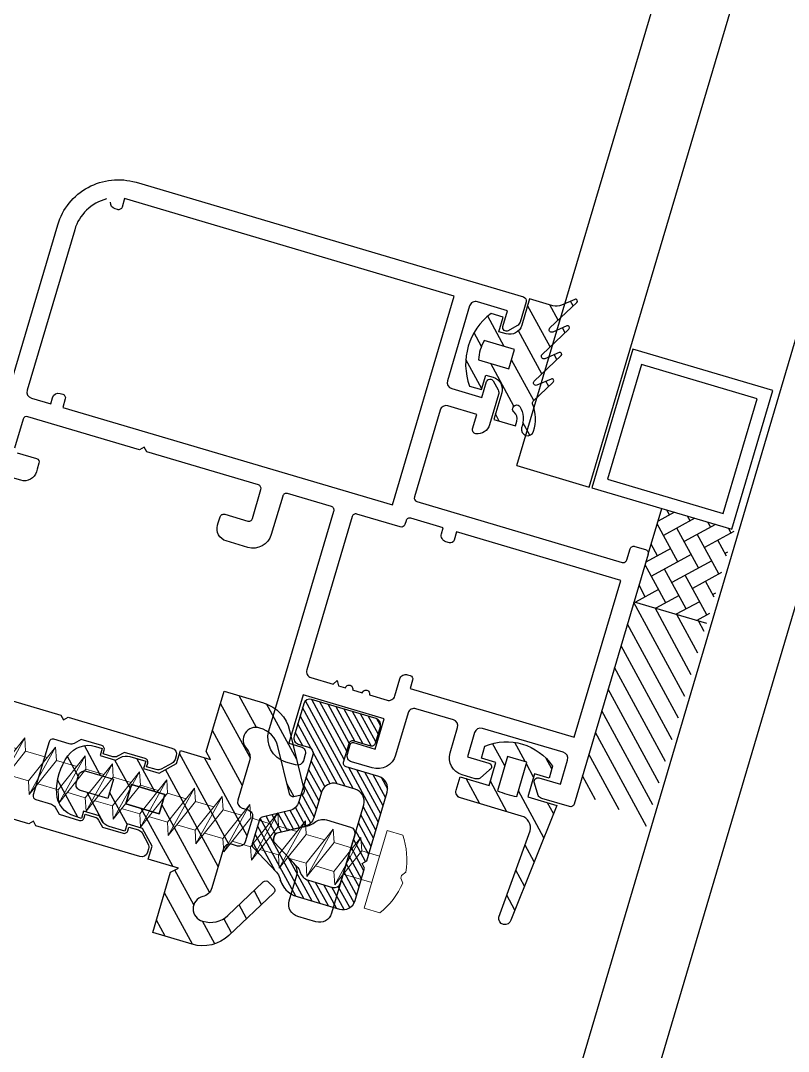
# Model space of a CAD drawing. Header units: millimetres. Extents: x 62878 to 70819, y -67946 to -61850.
# Drawn here: x 67523.47 to 67529.57, y -67138.4 to -67130.21 of the extents above; entities that cross this region are included whole.
import ezdxf

# ---------------------------------------------------------------- set-up
doc = ezdxf.new("R2010")
doc.units = ezdxf.units.MM
doc.layers.add('DOGRAMA', color=171, linetype='Continuous', lineweight=0)
doc.layers.add('DOĞRAMA-yeni', color=40, linetype='Continuous')
pattern_1 = [(118.5057849382238, (67483.42486786598, -67238.9341824455), (-0.1395045678385946, -0.07576303882611214), [])]

# ---------------------------------------------------------------- blocks, each defined once
blk = doc.blocks.new('a2we')
at = {"lineweight": 5, "ltscale": 0.5}
for p, q in [((-196.0144480926461, -415.2868589025547), (-196.5925912144022, -417.2488821181558)), ((-196.0144480926461, -415.2868589025547), (-195.4639709594615, -417.7110762494052)), ((-197.5747968978259, -417.6063757508618), (-196.5747276986959, -417.2423803302317)), ((-194.1582851917165, -418.2620245979042), (-197.5747968978259, -417.6063757508618)), ((-195.1583543907882, -418.6260200186506), (-197.5747968978259, -417.6063757508618)), ((-196.5747276986959, -417.2423803302317), (-194.1582851917165, -418.2620245979042)), ((-197.1143788935161, -419.7428166739272), (-197.1143788935161, -418.4283854465556)), ((-196.8896500078097, -417.895480952812), (-197.0961171580722, -418.3448917148726)), ((-194.1582851917165, -418.2620245979042), (-195.1583543907882, -418.6260200186506)), ((-195.1583543907882, -418.6260200186506), (-194.9264251741961, -419.2953524503964)), ((-194.9154016761394, -420.634479622855), (-194.9154016761394, -419.3608343693425)), ((-198.1144480926461, -420.1068120946153), (-197.1143788935161, -419.7428166739268)), ((-194.9154016761721, -421.4039929561312), (-198.1144480926461, -420.1068120946153)), ((-193.9153324771005, -421.0399975355008), (-198.1144480926461, -420.1068120946153)), ((-197.1143788935161, -419.7428166739268), (-193.9153324771005, -421.0399975355008)), ((-197.1143788935161, -419.7428166739268), (-193.9153324771005, -421.0399975355008)), ((-197.1143788935161, -422.2969096404012), (-197.1143788935162, -420.512330007273)), ((-193.9153324771005, -421.0399975355008), (-194.9154016761721, -421.4039929561312)), ((-194.9154016761721, -423.1885725893157), (-194.9154016761721, -421.4039929561312)), ((-198.1144480926461, -422.6609050610894), (-197.1143788935161, -422.2969096404012)), ((-194.9154016761721, -423.9580859226053), (-198.1144480926461, -422.6609050610894)), ((-193.9153324771005, -423.594090501975), (-198.1144480926461, -422.6609050610894)), ((-197.1143788935161, -422.2969096404012), (-193.9153324771005, -423.594090501975)), ((-197.1143788935161, -422.2969096404012), (-193.9153324771005, -423.594090501975)), ((-197.1143788935161, -424.8510026068752), (-197.1143788935162, -423.0664229737469)), ((-193.9153324771005, -423.594090501975), (-194.9154016761721, -423.9580859226053)), ((-194.9154016761721, -425.7426655557898), (-194.9154016761721, -423.9580859226053)), ((-198.1144480926461, -425.2149980275636), (-197.1143788935161, -424.8510026068752)), ((-197.1143788935161, -424.8510026068752), (-193.9153324771005, -426.1481834684492)), ((-197.1143788935161, -424.8510026068752), (-193.9153324771005, -426.1481834684492)), ((-194.9154016761721, -426.5121788890793), (-198.1144480926461, -425.2149980275636)), ((-193.9153324771005, -426.1481834684492), (-198.1144480926461, -425.2149980275636)), ((-197.1143788935161, -427.3050955733496), (-197.1143788935162, -425.6205159402211)), ((-193.9153324771005, -426.1481834684492), (-194.9154016761721, -426.5121788890793)), ((-194.9154016761721, -428.1967585222638), (-194.9154016761721, -426.5121788890793)), ((-198.1144480926461, -427.669090994038), (-197.1143788935161, -427.3050955733496)), ((-197.1143788935161, -427.3050955733496), (-193.9153324771005, -428.6022764349236)), ((-197.1143788935161, -427.3050955733496), (-193.9153324771005, -428.6022764349236)), ((-194.9154016761721, -428.9662718555534), (-198.1144480926461, -427.669090994038)), ((-193.9153324771005, -428.6022764349236), (-198.1144480926461, -427.669090994038)), ((-197.1143788935161, -429.5591885398237), (-197.1143788935161, -428.0237477951896)), ((-193.9153324771005, -428.6022764349236), (-194.9154016761721, -428.9662718555534)), ((-194.9154016761721, -430.450851488738), (-194.9154016761721, -428.9662718555534)), ((-198.1144480926461, -429.9231839605702), (-197.1143788935161, -429.5591885398237)), ((-194.9154016761721, -431.2203648220857), (-198.1144480926461, -429.9231839605702)), ((-193.9153324771005, -430.8563694013976), (-198.1144480926461, -429.9231839605702)), ((-197.1143788935161, -429.5591885398237), (-193.9153324771005, -430.8563694013976)), ((-197.1143788935161, -429.5591885398237), (-193.9153324771005, -430.8563694013976)), ((-197.1143788935161, -431.8132815063559), (-197.1143788935161, -430.2778407616635)), ((-193.9153324771005, -430.8563694013976), (-194.9154016761721, -431.2203648220857)), ((-194.9154016761721, -432.7049444552304), (-194.9154016761721, -431.2203648220857)), ((-198.1144480926461, -432.177276926986), (-197.1143788935161, -431.8132815063559)), ((-194.9154016761721, -433.4744577885599), (-198.1144480926461, -432.177276926986)), ((-193.9153324771005, -433.1104623678716), (-198.1144480926461, -432.177276926986)), ((-197.1143788935161, -431.8132815063559), (-193.9153324771005, -433.1104623678716)), ((-197.1143788935161, -431.8132815063559), (-193.9153324771005, -433.1104623678716)), ((-197.1143788935161, -434.0673744728301), (-197.1143788935161, -432.5319337281958)), ((-193.9153324771005, -433.1104623678716), (-194.9154016761721, -433.4744577885599)), ((-198.1144480926461, -434.4313698935184), (-197.1143788935161, -434.0673744728301)), ((-197.1143788935161, -434.0673744728301), (-193.9153324771005, -435.364555334404)), ((-197.1143788935161, -434.0673744728301), (-193.9153324771005, -435.364555334404)), ((-194.9154016761721, -434.9590374217446), (-194.9154016761721, -433.4744577885599)), ((-194.9154016761721, -435.7285507550341), (-198.1144480926461, -434.4313698935184)), ((-193.9153324771005, -435.364555334404), (-198.1144480926461, -434.4313698935184)), ((-197.1143788935161, -436.3642339800811), (-197.1143788935161, -434.7860266946118)), ((-193.9153324771005, -435.364555334404), (-194.9154016761721, -435.7285507550341)), ((-194.9154016761721, -437.2558969289955), (-194.9154016761721, -435.7285507550341)), ((-198.1144480926461, -436.7282294008277), (-197.1143788935161, -436.3642339800811)), ((-197.1143788935161, -436.3642339800811), (-193.9153324771005, -437.6614148416551)), ((-197.1143788935161, -436.3642339800811), (-193.9153324771005, -437.6614148416551)), ((-194.9154016761721, -438.0254102623434), (-198.1144480926461, -436.7282294008277)), ((-193.9153324771005, -437.6614148416551), (-198.1144480926461, -436.7282294008277)), ((-197.1143788935161, -438.6610934873901), (-197.1143788935161, -437.1337473134849)), ((-193.9153324771005, -437.6614148416551), (-194.9154016761721, -438.0254102623434)), ((-194.9154016761721, -439.5527564362646), (-194.9154016761721, -438.0254102623434)), ((-198.1144480926461, -439.0250889080787), (-197.1143788935161, -438.6610934873901)), ((-194.9154016761721, -440.3222697695944), (-198.1144480926461, -439.0250889080787)), ((-193.9153324771005, -439.9582743489061), (-198.1144480926461, -439.0250889080787)), ((-197.1143788935161, -438.6610934873901), (-193.9153324771005, -439.9582743489061)), ((-197.1143788935161, -438.6610934873901), (-193.9153324771005, -439.9582743489061)), ((-197.1143788935161, -440.9579529946993), (-197.1143788935161, -439.430606820736)), ((-193.9153324771005, -439.9582743489061), (-194.9154016761721, -440.3222697695944)), ((-194.9154016761721, -441.849615943574), (-194.9154016761721, -440.3222697695944)), ((-198.1144480926461, -441.3219484153295), (-197.1143788935161, -440.9579529946993)), ((-194.9154016761721, -442.6191292769035), (-198.1144480926461, -441.3219484153295)), ((-193.9153324771005, -442.2551338562151), (-198.1144480926461, -441.3219484153295)), ((-197.1143788935161, -440.9579529946993), (-193.9153324771005, -442.2551338562151)), ((-197.1143788935161, -443.2537258831643), (-197.1143788935161, -441.7274663280053)), ((-193.9153324771005, -442.2551338562151), (-194.9154016761721, -442.6191292769035)), ((-194.9154016761721, -444.1453888320787), (-194.9154016761721, -442.6191292769035)), ((-198.1144480926461, -443.6177213039109), (-197.1143788935161, -443.2537258831643)), ((-194.9154016761721, -444.9149021654266), (-198.1144480926461, -443.6177213039109)), ((-193.9153324771005, -444.5509067447383), (-198.1144480926461, -443.6177213039109)), ((-197.1143788935161, -443.2537258831643), (-193.9153324771005, -444.5509067447383)), ((-197.1143788935161, -445.5538642814245), (-197.1143788935161, -444.0232392165685)), ((-193.9153324771005, -444.5509067447383), (-194.9154016761721, -444.9149021654266)), ((-198.1144480926461, -445.9178597020545), (-197.1143788935161, -445.5538642814245)), ((-197.1143788935161, -445.5538642814245), (-193.9153324771005, -446.8510451429402)), ((-197.1143788935161, -445.5538642814245), (-193.9153324771005, -446.8510451429402)), ((-194.9154016761721, -446.4455272302989), (-194.9154016761721, -444.9149021654266)), ((-193.9153324771005, -446.8510451429402), (-198.1144480926461, -445.9178597020545)), ((-194.9154016761721, -447.2150405636282), (-198.1144480926461, -445.9178597020545)), ((-197.1143788935161, -447.8540026795677), (-197.1143788935161, -446.3233776147298)), ((-193.9153324771005, -446.8510451429402), (-194.9154016761721, -447.2150405636282)), ((-194.9154016761721, -448.7456656284821), (-194.9154016761721, -447.2150405636282)), ((-197.1143788935161, -447.8540026795677), (-198.1144480926461, -448.2179981003141)), ((-193.9153324771005, -449.1511835411412), (-197.1143788935161, -447.8540026795677)), ((-194.9154016761721, -449.5151789618299), (-198.1144480926461, -448.2179981003141)), ((-198.1144480926461, -448.2179981003141), (-193.9153324771005, -449.1511835411412)), ((-197.1143788935161, -450.1541410778275), (-197.1143788935161, -448.6235160129718)), ((-193.9153324770423, -449.1511835411412), (-194.9154016761721, -449.5151789618299)), ((-194.9154016761723, -451.0458040266858), (-194.9154016761721, -449.5151789618299)), ((-198.1144480926461, -450.5181364984577), (-197.1143788935161, -450.1541410778275)), ((-194.9154016761721, -451.8153173600317), (-198.1144480926461, -450.5181364984577)), ((-193.9153324770423, -451.4513219393434), (-198.1144480926461, -450.5181364984577)), ((-197.1143788935161, -450.1541410778275), (-193.9153324770423, -451.4513219393434)), ((-197.1143788935161, -453.2868589025547), (-197.1143788935162, -450.9236544111328)), ((-193.9153324770423, -451.4513219393434), (-194.9154016761721, -451.8153173600317)), ((-194.9154016761721, -453.2868589025547), (-194.9154016761721, -451.8153173600317)), ((-192.7980524524961, -453.2868589025547), (-199.230843732796, -453.2868589025547)), ((-199.230843732796, -454.5827171301502), (-199.230843732796, -453.2868589025547)), ((-192.7980524524961, -454.5827171301502), (-192.7980524524961, -453.2868589025547))]:
    blk.add_line(p, q, dxfattribs=at)
blk.add_lwpolyline([(-196.4690204826777, -455.6637351848848), (-196.1125089353335, -455.3998333582319), (-195.9163872499585, -455.3998333582319), (-195.5598757026143, -455.6637351848848)], dxfattribs=at)
for centre, radius, start, end in [((-196.9143788935627, -418.4283854465556), 0.2, 155.3251238657465, 180), ((-195.115401676151, -419.3608343693425), 0.2, 0, 19.11162363728389), ((-195.6603624057317, -449.5292358589606), 6.187568978619671, 234.757305859688, 262.4904896380407), ((-196.3685337795604, -449.5292358589606), 6.187568978619673, 277.5095103619591, 305.2426941403116)]:
    blk.add_arc(centre, radius, start, end, dxfattribs=at)

msp = doc.modelspace()

# ---------------------------------------------------------------- hatches: boundary and pattern name
at = {"layer": 'DOGRAMA', "lineweight": -2}
h = msp.add_hatch(dxfattribs=at)
h.set_pattern_fill('ANSI31', color=256, scale=0.05, angle=433.5095802160129, style=0)
h.set_pattern_definition(pattern_1)
edge = h.paths.add_edge_path(flags=16)
edge.add_arc((67527.50380412918, -67132.94048452155), 0.4000000001430447, 151.9688257069081, 175.0427437726417)
edge.add_line((67527.10530035273, -67132.9059195064), (67527.3468518699, -67132.97744379763))
edge.add_line((67527.3468518699, -67132.97744379763), (67527.39227883513, -67132.82402805255))
edge.add_line((67527.39227883513, -67132.82402805255), (67527.15072731886, -67132.75250376156))
edge = h.paths.add_edge_path()
edge.add_arc((67527.50380412959, -67132.94048452012), 0.4999999998436827, 126.6358872873845, 200.3756825775683)
edge.add_line((67527.03508920688, -67133.11457162786), (67527.13097404789, -67133.14296348156))
edge.add_line((67527.13097404789, -67133.14296348156), (67527.16504427225, -67133.02790167251))
edge.add_line((67527.16504427225, -67133.02790167251), (67527.22257517636, -67133.0449367847))
edge.add_arc((67527.19418332263, -67133.14082162503), 0.09999999981165161, -16.49421524089678, 73.50578475910322, ccw=False)
edge.add_line((67527.29006816295, -67133.16921347876), (67527.22760608507, -67133.38016012838))
edge.add_line((67527.22760608507, -67133.38016012838), (67527.40019879819, -67133.43126546445))
edge.add_line((67527.40019879819, -67133.43126546445), (67527.41140773045, -67133.39341070989))
edge.add_arc((67527.34908258414, -67133.3749560051), 0.06499999993749209, 343.5057848924656, 411.9151204068859)
edge.add_arc((67527.40934017798, -67133.29806486612), 0.0326894307441959, 38.075505713467976, 231.9151203542921, ccw=False)
edge.add_arc((67527.26151350334, -67133.37578905467), 0.1992591645483494, -20.843900672160373, 29.422006486546422, ccw=False)
edge.add_arc((67527.49605973616, -67133.45962107007), 0.05002797714275945, 165.0203901543955, 342.5336264439429)
edge.add_arc((67527.23529109992, -67133.37775568836), 0.323345041166255, 342.5651376506154, 381.891447804277)
edge.add_arc((67527.55387818781, -67133.24973973457), 0.01999999956614551, 133.5057865631894, 201.8914494465738, ccw=False)
edge.add_line((67527.54010963149, -67133.23523363794), (67527.69970450377, -67133.08375313175))
edge.add_arc((67527.6893780866, -67133.07287355857), 0.01500000014304169, 313.5057845258821, 473.5057844895864)
edge.add_line((67527.68339546176, -67133.05911826126), (67527.57048866223, -67133.10822509036))
edge.add_arc((67527.5625118294, -67133.08988469424), 0.0199999997887583, 133.5057841319533, 293.5057841052037, ccw=False)
edge.add_line((67527.54874327354, -67133.07537859687), (67527.76216658161, -67132.87280648215))
edge.add_arc((67527.75184016449, -67132.8619269092), 0.01499999993409671, 313.5057849768716, 473.5057850193801)
edge.add_line((67527.74585753962, -67132.84817161213), (67527.63295074008, -67132.89727844122))
edge.add_arc((67527.62497390727, -67132.87893804499), 0.01999999988970955, 133.5057839325956, 293.50578393395904, ccw=False)
edge.add_line((67527.6112053514, -67132.8644319475), (67527.82462865853, -67132.66185983301))
edge.add_arc((67527.81430224188, -67132.65098025998), 0.01499999967684999, 313.505783457181, 473.5057835212972)
edge.add_line((67527.80831961747, -67132.637224963), (67527.6954128179, -67132.68633179161))
edge.add_arc((67527.68743598505, -67132.66799139562), 0.01999999969361096, 133.5057842723751, 293.50578431467727, ccw=False)
edge.add_line((67527.67366742922, -67132.65348529835), (67527.88709073637, -67132.45091318384))
edge.add_arc((67527.87676431969, -67132.44003361059), 0.0149999998552045, 313.5057829638262, 473.5057829117292)
edge.add_line((67527.87078169535, -67132.42627831337), (67527.76543654516, -67132.47209633625))
edge.add_arc((67527.72555237965, -67132.38039435542), 0.09999999972955811, 253.50578476325632, 293.50578476404945, ccw=False)
edge.add_line((67527.69716052595, -67132.47627919567), (67527.51152461994, -67132.4213117223))
edge.add_line((67527.51152461994, -67132.4213117223), (67527.44906254303, -67132.63225837144))
edge.add_arc((67527.35317770213, -67132.60386651782), 0.1000000003367224, 253.5057849177478, 343.5057849177478, ccw=False)
edge.add_line((67527.32478584851, -67132.69975135873), (67527.26725494445, -67132.68271624655))
edge.add_line((67527.26725494445, -67132.68271624655), (67527.30132516881, -67132.56765443797))
edge.add_line((67527.30132516881, -67132.56765443797), (67527.2054403278, -67132.5392625845))
h = msp.add_hatch(dxfattribs=at)
h.set_pattern_fill('AR-HBONE', color=256, scale=0.03, angle=433.5095802160129, style=0)
h.set_pattern_definition([(208.5057849382238, (67495.38827992164, -67119.9615270298), (-0.1627219703922191, 0.04818257311179773), [0.3599999999999993, -0.1199999999999997]), (118.5057849382238, (67495.28282765087, -67120.01879672834), (-0.1627219703922191, 0.04818257311179773), [0.3599999999999993, -0.1199999999999999])])
h.paths.add_polyline_path([(67528.49054653224, -67134.32772618283), (67528.56152616546, -67134.08801408169), (67529.13683520883, -67134.25836520236), (67528.91723051603, -67135.00001318901), (67528.34192147269, -67134.82966206831)])
h = msp.add_hatch(dxfattribs=at)
h.set_pattern_fill('ANSI31', color=256, scale=0.03999999999999999, angle=433.5095802160129, style=0)
h.set_pattern_definition([(118.5057849382238, (67477.6613216094, -67258.39880508605), (-0.1116036542708756, -0.06061043106088965), [])])
h.paths.add_polyline_path([(67528.28978003512, -67135.1026126673, -0.4142135623420975), (67528.25560394462, -67135.1211732388), (67527.88580005273, -67136.3700732878, -0.1532309010706403), (67528.4327172426, -67136.63630924904), (67528.8387207477, -67135.26515602847)])
h.paths.add_polyline_path([(67528.34192147269, -67134.82966206831), (67528.27121946315, -67135.06843657675, -0.4142135623575963), (67528.28978003512, -67135.1026126673), (67528.8387207477, -67135.26515602847), (67528.91723051603, -67135.00001318901)])
h = msp.add_hatch(dxfattribs=at)
h.set_pattern_fill('ANSI31', color=256, scale=0.05, angle=433.5095802160129, style=0)
h.set_pattern_definition(pattern_1)
edge = h.paths.add_edge_path(flags=16)
edge.add_arc((67523.95932850332, -67136.28163589914), 0.04999999988922701, 163.5057843374906, 253.5057843534797, ccw=False)
edge.add_line((67523.91138608327, -67136.26743997193), (67523.92842119496, -67136.20990906765))
edge.add_arc((67523.9763636155, -67136.22410499441), 0.050000000239685, 73.50578499412148, 163.5057849941215, ccw=False)
edge.add_line((67523.99055954226, -67136.17616257387), (67524.20630043387, -67136.24004424422))
edge.add_line((67524.20630043387, -67136.24004424422), (67524.16087346774, -67136.39345998954))
edge.add_line((67524.16087346774, -67136.39345998954), (67523.94513257612, -67136.32957831919))
h.paths.add_polyline_path([(67524.30470072877, -67136.43604776952), (67524.35012769402, -67136.28263202468), (67524.61381100566, -67136.36070962176), (67524.56838404044, -67136.51412536662)], flags=16)
edge = h.paths.add_edge_path()
edge.add_arc((67524.00653069459, -67136.17046251337), 0.1999999995173702, 73.50578491055279, 144.072003793958, ccw=False)
edge.add_line((67524.06331440152, -67135.97869283268), (67524.11730182273, -67135.99467870613))
edge.add_line((67524.11730182273, -67135.99467870613), (67524.1002667101, -67136.05220961043))
edge.add_line((67524.1002667101, -67136.05220961043), (67524.22327188027, -67136.08863189293))
edge.add_line((67524.22327188027, -67136.08863189293), (67524.26143809507, -67136.06790433872))
edge.add_arc((67524.30916284425, -67136.15578123252), 0.1000000007395593, 73.50578490734449, 118.50578491221631, ccw=False)
edge.add_line((67524.337554698, -67136.05989639123), (67524.46248724894, -67136.09688937901))
edge.add_line((67524.46248724894, -67136.09688937901), (67524.44545213721, -67136.15442028329))
edge.add_line((67524.44545213721, -67136.15442028329), (67524.56845730552, -67136.19084256532))
edge.add_line((67524.56845730552, -67136.19084256532), (67524.70729392063, -67136.11544228319))
edge.add_line((67524.70729392063, -67136.11544228319), (67524.73803783223, -67136.01161408197))
edge.add_line((67524.73803783223, -67136.01161408197), (67524.97774993337, -67136.08259371592))
edge.add_line((67524.97774993337, -67136.08259371592), (67524.94400344056, -67136.02045536865))
edge.add_line((67524.94400344056, -67136.02045536865), (67525.08596270707, -67135.54103116608))
edge.add_line((67525.08596270707, -67135.54103116608), (67525.39930704486, -67135.63381357516))
edge.add_arc((67525.31413148431, -67135.92146809638), 0.2999999994903687, 13.50578488910378, 73.5057848897705, ccw=False)
edge.add_line((67525.60583538748, -67135.85140503499), (67525.72057115127, -67136.32910140327))
edge.add_arc((67525.69140076099, -67136.33610770985), 0.03000000001303572, -76.49421427390843, 13.505785726091574, ccw=False)
edge.add_line((67525.69840706757, -67136.36527810013), (67525.64006628659, -67136.37929071217))
edge.add_arc((67525.63305998042, -67136.35012032189), 0.02999999991787755, 193.5057849759226, 283.50578496943194, ccw=False)
edge.add_line((67525.60388959016, -67136.35712662806), (67525.51342438307, -67135.9804794563))
edge.add_arc((67525.31895511394, -67136.02718816468), 0.2000000001887708, 13.50578508597947, 75.42538242680686)
edge.add_arc((67525.33638163899, -67135.92805644964), 0.09999999975883836, 70.79093756092985, 223.5057851467776)
edge.add_arc((67525.19132066655, -67136.06574201165), 0.09999999952647674, -16.494214952782272, 43.50578504909811, ccw=False)
edge.add_line((67525.28720550673, -67136.09413386481), (67525.19442237145, -67136.40748065255))
edge.add_arc((67525.24236479185, -67136.42167657916), 0.05000000005883861, 163.5057851066678, 253.5057851066678)
edge.add_line((67525.22816886523, -67136.46961899956), (67525.27609703188, -67136.48381070553))
edge.add_arc((67525.26190110514, -67136.53175312602), 0.05000000018956264, -16.494215004092723, 73.50578501189631, ccw=False)
edge.add_line((67525.30984352564, -67136.54594905277), (67525.25305981867, -67136.73771873413))
edge.add_arc((67525.20511739838, -67136.72352280715), 0.05000000006445601, 253.50578467380052, 343.5057846738006, ccw=False)
edge.add_line((67525.1909214714, -67136.77146522744), (67525.14299330476, -67136.757273521))
edge.add_arc((67525.12879737852, -67136.80521594103), 0.04999999960259107, 73.50578540402276, 163.5057854087572)
edge.add_line((67525.08085495848, -67136.79102001479), (67524.98807182323, -67137.10436680203))
edge.add_arc((67524.89218698222, -67137.07597494831), 0.1000000004633149, 283.5057848775827, 343.50578487835656, ccw=False)
edge.add_arc((67524.93889569027, -67137.27044421768), 0.09999999988099911, 103.5057850767585, 256.2206326761987)
edge.add_arc((67524.97825287229, -67137.17780625125), 0.1999999997707352, 251.586187622709, 313.5057849630512)
edge.add_line((67525.11593843429, -67137.32286722437), (67525.39689184914, -67137.05619847095))
edge.add_arc((67525.41754468401, -67137.07795761732), 0.03000000064726596, 43.505785212270496, 133.5057852122705, ccw=False)
edge.add_line((67525.43930383038, -67137.05730478246), (67525.48060949963, -67137.10082307471))
edge.add_arc((67525.4588503534, -67137.121475909), 0.03000000015102042, -46.49421536342038, 43.50578461744681, ccw=False)
edge.add_line((67525.4795031877, -67137.14323505522), (67525.12317387824, -67137.48144732519))
edge.add_arc((67524.91664553525, -67137.26385586569), 0.2999999995042983, 253.50578498638998, 313.5057849849002, ccw=False)
edge.add_line((67524.83146997518, -67137.55151038707), (67524.51812563738, -67137.45872797778))
edge.add_line((67524.51812563738, -67137.45872797778), (67524.66008490571, -67136.97930377473))
edge.add_line((67524.66008490571, -67136.97930377473), (67524.72222325206, -67136.94555728142))
edge.add_line((67524.72222325206, -67136.94555728142), (67524.48251115088, -67136.87457764747))
edge.add_line((67524.48251115088, -67136.87457764747), (67524.5132550625, -67136.77074944672))
edge.add_line((67524.5132550625, -67136.77074944672), (67524.43785477988, -67136.63191283209))
edge.add_line((67524.43785477988, -67136.63191283209), (67524.31484961155, -67136.59549054985))
edge.add_line((67524.31484961155, -67136.59549054985), (67524.29781449892, -67136.65302145411))
edge.add_line((67524.29781449892, -67136.65302145411), (67524.17288194704, -67136.61602846706))
edge.add_arc((67524.20127380121, -67136.52014362688), 0.09999999979606757, 208.5057844940131, 253.5057844955953, ccw=False)
edge.add_line((67524.1133969079, -67136.56786837497), (67524.09266935367, -67136.52970215969))
edge.add_line((67524.09266935367, -67136.52970215969), (67523.96966418443, -67136.4932798772))
edge.add_line((67523.96966418443, -67136.4932798772), (67523.9526290727, -67136.55081078173))
edge.add_line((67523.9526290727, -67136.55081078173), (67523.8986416515, -67136.53482490803))
edge.add_arc((67523.9554253586, -67136.3430552267), 0.200000000175809, 182.9395660329216, 253.50578491466422, ccw=False)
edge.add_arc((67524.22556942969, -67136.32918328344), 0.4705000001188354, 144.0720037552009, 182.9395659904331, ccw=False)
at = {"layer": 'DOGRAMA', "lineweight": -2, "ltscale": 5}
h = msp.add_hatch(dxfattribs=at)
h.set_pattern_fill('ANSI31', color=256, scale=0.015, angle=433.5095802160129, style=0)
h.set_pattern_definition([(118.5057849382238, (67483.42486786598, -67238.9341824455), (-0.04185137035157836, -0.02272891164783358), [])])
edge = h.paths.add_edge_path(flags=16)
edge.add_line((67525.48539798158, -67136.68807110787), (67525.47765349745, -67136.71422574345))
edge.add_arc((67525.50641895013, -67136.72274329847), 0.0300000001864823, 163.5057870877735, 223.5057870766973)
edge.add_line((67525.48465980476, -67136.74339613372), (67525.66389774042, -67136.93223532078))
edge.add_arc((67525.59136725364, -67137.00107810347), 0.1000000012009026, 15.646827462279987, 43.50578557541951, ccw=False)
edge.add_arc((67525.78395574696, -67136.94713672056), 0.1000000001633091, 195.6468269369205, 253.5057850530733)
edge.add_line((67525.75556389362, -67137.04302156136), (67525.94751791738, -67137.09985985281))
edge.add_arc((67525.96171384364, -67137.05191743276), 0.04999999962480727, 253.505785376779, 343.505785376779)
edge.add_line((67526.00965626369, -67137.06611335903), (67526.19420331088, -67136.44286189516))
edge.add_arc((67526.09831847057, -67136.41447004145), 0.09999999979356698, 343.5057847647305, 433.5057847670978)
edge.add_line((67526.12671032429, -67136.31858520112), (67525.98269872146, -67136.27594283641))
edge.add_arc((67525.95430686786, -67136.3718276773), 0.1000000003186377, 73.50578492337512, 163.5057849313696)
edge.add_line((67525.85842202697, -67136.34343582371), (67525.79843124226, -67136.54603643453))
edge.add_arc((67525.70254640127, -67136.5176445808), 0.1000000004534933, 283.50578486947563, 343.5057848679948, ccw=False)
edge.add_line((67525.72590075518, -67136.6148792158), (67525.50715712723, -67136.66741827347))
edge.add_arc((67525.51416343365, -67136.69658866357), 0.02999999980585813, 103.5057855067204, 163.5057855038885)
edge = h.paths.add_edge_path()
edge.add_line((67526.03380405757, -67136.1033501233), (67526.07781143053, -67135.95472862071))
edge.add_arc((67526.10657688291, -67135.96324617667), 0.03000000017597197, 73.5057851711639, 163.5057851978123, ccw=False)
edge.add_line((67526.1150944389, -67135.93448072429), (67526.24933321594, -67135.97422931931))
edge.add_arc((67526.25785077157, -67135.94546386751), 0.02999999952282289, 253.5057854950981, 343.5057854950982)
edge.add_line((67526.28661622337, -67135.95398142314), (67526.3263648186, -67135.8197426463))
edge.add_arc((67526.27842239809, -67135.80554671957), 0.05000000020351572, 343.5057850166307, 433.5057850373542)
edge.add_line((67526.2926183248, -67135.75760429904), (67525.779634428, -67135.60570788305))
edge.add_arc((67525.76543850114, -67135.65365030346), 0.05000000014302818, 73.50578483958834, 163.5057848395884)
edge.add_line((67525.71749608073, -67135.6394543766), (67525.64083807662, -67135.89834344623))
edge.add_arc((67525.68878049654, -67135.91253937333), 0.04999999973472837, 163.5057844227933, 253.5057844275277)
edge.add_line((67525.67458456944, -67135.96048179326), (67525.75608668491, -67135.98461486858))
edge.add_arc((67525.74189075772, -67136.03255728864), 0.04999999989904853, -16.494215625796812, 73.50578437420319, ccw=False)
edge.add_line((67525.78983317778, -67136.04675321582), (67525.6791920482, -67136.42040994654))
edge.add_arc((67525.5833072072, -67136.39201809281), 0.1000000004674464, 283.5057848756355, 343.50578487036205, ccw=False)
edge.add_line((67525.60666156112, -67136.48925272783), (67525.38791793317, -67136.54179178546))
edge.add_arc((67525.3949242396, -67136.57096217558), 0.02999999982340614, 103.5057855272533, 163.50578551967)
edge.add_line((67525.36615878751, -67136.56244461988), (67525.30923817027, -67136.75467667125))
edge.add_arc((67525.33800362314, -67136.76319422635), 0.0300000003926617, 163.505787030462, 223.5057870285227)
edge.add_line((67525.3162444776, -67136.78384706174), (67525.50205703624, -67136.97961305447))
edge.add_arc((67525.4295265493, -67137.04845583538), 0.1000000000948139, 13.017113063345278, 43.50578477450722, ccw=False)
edge.add_arc((67525.72181739954, -67136.98088321372), 0.2000000004499555, 193.017113354848, 253.505785067723)
edge.add_line((67525.66503369287, -67137.17265289546), (67526.00081497768, -67137.2720789669))
edge.add_arc((67526.02920683108, -67137.17619412667), 0.0999999996189542, 253.5057849264069, 343.5057849320342)
edge.add_line((67526.12509167129, -67137.20458598006), (67526.20174967636, -67136.9456969104))
edge.add_line((67526.20174967636, -67136.9456969104), (67526.18150177973, -67136.90841390206))
edge.add_line((67526.18150177973, -67136.90841390206), (67526.21878478804, -67136.88816600612))
edge.add_line((67526.21878478804, -67136.88816600612), (67526.38061835265, -67136.34162241455))
edge.add_arc((67526.28473351186, -67136.31323056128), 0.1000000001259403, 343.5057850906787, 433.5057850906787)
edge.add_line((67526.31312536512, -67136.21734572049), (67526.05405195421, -67136.14063313142))
edge.add_arc((67526.06256950994, -67136.11186767904), 0.03000000010986703, 163.5057856162963, 253.505785624187, ccw=False)
at = {"layer": 'DOGRAMA', "lineweight": -2}
h = msp.add_hatch(dxfattribs=at)
h.set_pattern_fill('ANSI31', color=256, scale=0.05, angle=433.5095802160129, style=0)
h.set_pattern_definition(pattern_1)
edge = h.paths.add_edge_path(flags=16)
edge.add_arc((67527.52077737448, -67135.71848290187), 0.6682514036306978, 246.6301057972951, 260.3814642273658)
edge.add_line((67527.40912077251, -67136.37734005004), (67527.49009266368, -67136.1038821404))
edge.add_line((67527.49009266368, -67136.1038821404), (67527.33667691861, -67136.05845517498))
edge.add_line((67527.33667691861, -67136.05845517498), (67527.2557050265, -67136.33191308436))
edge = h.paths.add_edge_path()
edge.add_line((67526.92876977281, -67136.32656418372), (67526.96000081082, -67136.22109085893))
edge.add_line((67526.96000081082, -67136.22109085893), (67527.19012442796, -67136.28923130718))
edge.add_line((67527.19012442796, -67136.28923130718), (67527.24406894948, -67136.10705011032))
edge.add_line((67527.24406894948, -67136.10705011032), (67527.12900714138, -67136.07297988594))
edge.add_line((67527.12900714138, -67136.07297988594), (67527.15739899487, -67135.9770950454))
edge.add_arc((67527.32877640967, -67136.3845183899), 0.4419999999424493, 34.198136833074784, 112.8134330667387, ccw=False)
edge.add_line((67527.69435410218, -67136.13608942478), (67527.66596224872, -67136.23197426532))
edge.add_line((67527.66596224872, -67136.23197426532), (67527.55090043967, -67136.19790404143))
edge.add_line((67527.55090043967, -67136.19790404143), (67527.49695591908, -67136.38008523855))
edge.add_line((67527.49695591908, -67136.38008523855), (67527.72707953621, -67136.4482256868))
edge.add_line((67527.72707953621, -67136.4482256868), (67527.36395740381, -67137.35965818592))
edge.add_arc((67527.31601498349, -67137.34546225917), 0.05000000002625723, 170.2156217387284, 343.50578493909427, ccw=False)
edge.add_line((67527.26674226996, -67137.33696521813), (67527.5168203192, -67136.65062314257))
edge.add_arc((67527.41935179791, -67136.62826498237), 0.09999999984686118, 347.0805147042817, 433.5057851487377)
edge.add_line((67527.447743651, -67136.53238014181), (67526.96251626566, -67136.38870253052))
edge.add_arc((67526.97671219263, -67136.34076011069), 0.04999999961382586, 163.5057845335539, 253.5057845382882, ccw=False)

# ---------------------------------------------------------------- linework, layer by layer
for p, q in [((67528.45363712241, -67134.45237647566), (67528.56152616546, -67134.08801408169)), ((67528.34192147269, -67134.82966206831), (67528.91723051603, -67135.00001318901)), ((67528.34192147269, -67134.82966206831), (67528.91723051603, -67135.00001318901))]:
    msp.add_line(p, q, dxfattribs=at)
at = {"layer": 'DOGRAMA', "lineweight": -2, "ltscale": 0.5}
for points in [[(67523.11696108704, -67134.01937659977), (67523.76429534631, -67131.8332022342, -0.4142135623730951), (67524.38567881702, -67131.49573729835), (67527.46358219988, -67132.40711579553, -0.4142135623730951), (67527.48383009652, -67132.4443988039), (67527.4357655267, -67132.60672225023, -0.1991096956269791), (67527.41168187803, -67132.63645813493), (67527.34075716877, -67132.67497638268, -0.6680969080520953), (67527.30014233873, -67132.642091828), (67527.33753724855, -67132.5158019041), (67527.09782514645, -67132.44482227041, 0.4142135623730951), (67527.03568680014, -67132.47856876416), (67526.85965730832, -67133.07305477578, 0.4142135623730951), (67526.8934038021, -67133.13519312257), (67527.13311590327, -67133.20617275652), (67527.1705136534, -67133.07987324438, -0.6680969080520438), (67527.22248522431, -67133.07440386301), (67527.26100347252, -67133.1453285725, -0.1989616347782854), (67527.26501124226, -67133.18339285867), (67527.19402876875, -67133.42311454855, -0.3728392455561729), (67527.08374168651, -67133.4936781049, -0.4568501953068724), (67527.05929708459, -67133.45547334192), (67527.09336730803, -67133.34041153334), (67526.86324369085, -67133.27227108508, 0.4142135623730951), (67526.80110534455, -67133.30601757838), (67526.59668399925, -67133.99638843055, 0.4142135623730951), (67526.61693189497, -67134.03367143891), (67528.24697418587, -67134.51633294816, 0.4142135623730951), (67528.2842571933, -67134.49608505199), (67528.30980986136, -67134.40978869567, -0.4142135623730951), (67528.3470928697, -67134.3895407995), (67528.4333892258, -67134.41509346731, -0.4142135623730951), (67528.45363712241, -67134.45237647566), (67527.86592575556, -67136.43719267611, -0.4142135623730951), (67527.82864274722, -67136.45744057228), (67527.60878839565, -67136.39234089146, -0.1989616347783402), (67527.57904292367, -67136.36825440297), (67527.55101977586, -67136.27220554843, -0.6680475602943508), (67527.58590600739, -67136.22912767284), (67527.75616871793, -67136.27954308708), (67527.81295242583, -67136.08777340593, 0.4142135623730951), (67527.77920593208, -67136.02563505869), (67527.13677749969, -67135.83540964061, 0.4142135623730951), (67527.07463915338, -67135.86915613415), (67527.01785544641, -67136.06092581528), (67527.18811815788, -67136.11134122952, -0.6680475602943992), (67527.19392545227, -67136.16646860763), (67527.1181149059, -67136.23177192373, -0.1991096956271691), (67527.08006020822, -67136.23578253305), (67526.97526766572, -67136.20475307612, -0.4142135623730951), (67526.8807774839, -67136.03076570449), (67526.9404003763, -67135.82940753915, 0.4142135623730951), (67526.90665388254, -67135.76726919235), (67526.60941087638, -67135.67925444621, 0.4142135623730951), (67526.54727253008, -67135.71300093998), (67526.44790104241, -67136.04859788195, -0.4142135623730951), (67526.26148600155, -67136.14983736257), (67526.09848177247, -67136.10157121168, -0.4142135623730951), (67526.06473527866, -67136.03943286465), (67526.08744876127, -67135.96272499212, -0.4142135623730951), (67526.11230410112, -67135.94922639475), (67526.2848968133, -67136.00033173083), (67526.35587644749, -67135.76061962965), (67525.71344801513, -67135.57039421114), (67525.59988060119, -67135.95393357359), (67525.69576544128, -67135.98232542709, -0.4142135623730951), (67525.72951193599, -67136.0444637741), (67525.71531600878, -67136.09240619441, -0.4142135623730951), (67525.65317766153, -67136.12615268816), (67525.57646978943, -67136.10343920533, -0.4142135623730951), (67525.44148381529, -67135.85488581703), (67525.95821554886, -67134.1097817182, 0.4142135623730951), (67525.93796765225, -67134.07249870985), (67525.58798798453, -67133.96886844495, 0.4142135623730951), (67525.5507049762, -67133.9891163409), (67525.45985104481, -67134.29594783082, -0.4142135623730951), (67525.27343600403, -67134.39718731145), (67525.10084328998, -67134.34608197512, -0.4142135623730951), (67525.03335030336, -67134.22180528128), (67525.03902867425, -67134.20262831284), (67525.0532246005, -67134.15468589276, -0.4142135623730951), (67525.09050760887, -67134.1344379966), (67525.27268880598, -67134.18838251836, 0.4142135623730951), (67525.30997181433, -67134.16813462196), (67525.37811226214, -67133.93801100481, 0.4142135623730951), (67525.35786436642, -67133.90072799646), (67524.47092959043, -67133.63810335171), (67524.45068169473, -67133.60082034334), (67524.41339868639, -67133.6210682395), (67523.52646391126, -67133.35844359502, 0.4142135623730951), (67523.48918090294, -67133.37869149119), (67523.42104045424, -67133.60881510834, 0.4142135623730951)], [(67524.15206415529, -67131.62702461952, 0.2621398995659221), (67523.89853412338, -67131.87295082922), (67523.52092247174, -67133.14821920898, 0.4142135623730951), (67523.55466896549, -67133.21035755602), (67523.70808471061, -67133.25578452146), (67523.7222806369, -67133.20784210142, -0.4142135623730951), (67523.78441898414, -67133.17409560764), (67523.80359595217, -67133.17977397853, -0.4142135623730951), (67523.82384384878, -67133.2170569864), (67523.80396955067, -67133.28417637493), (67526.42162569924, -67134.05927397536), (67526.91280476481, -67132.40046623288), (67524.29514861628, -67131.62536863291), (67524.27527431911, -67131.69248802123, -0.4142135623730951), (67524.23799131077, -67131.71273591739), (67524.21881434179, -67131.70705754675, -0.3618128521052944), (67524.18328942757, -67131.65383896283)], [(67523.44128835085, -67133.64609811646), (67523.59470409597, -67133.69152508213, -0.4142135623730951), (67523.61495199162, -67133.72880809025), (67523.60075606537, -67133.77675051076), (67523.59507769448, -67133.7959274788, -0.4142135623730951), (67523.47080099999, -67133.86342046586), (67523.33176798231, -67133.82225227835)], [(67522.06285077962, -67135.21948136984), (67523.78877791064, -67135.7305347328), (67523.80902580633, -67135.76781774116), (67523.84630881468, -67135.74756984474), (67524.67091844417, -67135.99173978479, -0.4142135623730951), (67524.70466493702, -67136.05387813183), (67524.6963491556, -67136.08196215137, -0.1989123673795887), (67524.67226910932, -67136.11170467116), (67524.5843922167, -67136.15942942012, -0.1989123673797732), (67524.54633391571, -67136.16343339386), (67524.47030747519, -67136.14092168593), (67524.47882503152, -67136.11215623366, 0.4142135623730951), (67524.45857713581, -67136.07487322555), (67524.2955729067, -67136.02660707444), (67524.23920679049, -67136.05721874749, -0.1989123673797732), (67524.20114848952, -67136.061222721), (67524.12512204991, -67136.03871101305), (67524.13363960624, -67136.00994556105, 0.4142135623729841), (67524.1133917096, -67135.97266255268), (67523.9503874805, -67135.92439640158), (67523.89402136428, -67135.95500807506, -0.1989123673797501), (67523.85596306331, -67135.95901204881), (67523.73199420366, -67135.9223044139, 0.4142135623729288), (67523.6947111953, -67135.94255231008), (67523.5697870396, -67136.36444560837, 0.4142135623725959), (67523.59003493623, -67136.40172861672), (67523.71400379589, -67136.43843625185, -0.1989123673796753), (67523.74374631545, -67136.46251629767), (67523.7743579887, -67136.51888241364), (67523.93736221784, -67136.5671485643, 0.4142135623736503), (67523.97464522615, -67136.54690066836), (67523.98316278249, -67136.5181352161), (67524.05918922208, -67136.54064692403, -0.1989123673797502), (67524.08893174259, -67136.56472697006), (67524.11954341494, -67136.62109308605), (67524.282547644, -67136.66935923717, 0.4142135623732063), (67524.31983065238, -67136.64911134099), (67524.32834820868, -67136.6203458885), (67524.4043746483, -67136.6428575969, -0.1989123673796753), (67524.43411716784, -67136.6669376427), (67524.48184191725, -67136.7548145358, -0.1989123673797207), (67524.48584589057, -67136.79287283677), (67524.47753010911, -67136.82095685629, -0.4142135623730951), (67524.4153917628, -67136.85470335008), (67523.59078213334, -67136.61053341001), (67523.57053423763, -67136.5732504019), (67523.5332512293, -67136.59349829784), (67521.80732409825, -67136.08244493532, 0.4142135623730951)]]:
    msp.add_lwpolyline(points, format="xyb", dxfattribs=at)
at = {"layer": 'DOGRAMA', "lineweight": -2}
for points in [[(67527.2054403278, -67132.5392625845, 0.3333333333332296), (67527.03508920688, -67133.11457162786), (67527.13097404789, -67133.14296348156), (67527.16504427225, -67133.02790167251), (67527.22257517636, -67133.0449367847, -0.4142135623730951), (67527.29006816295, -67133.16921347876), (67527.22760608507, -67133.38016012838), (67527.40019879819, -67133.43126546445), (67527.41140773045, -67133.39341070989, 0.3076847592325949), (67527.38917641586, -67133.32379464613, -1.128701775595035), (67527.43507325655, -67133.27790531382, -0.2229122392588673), (67527.44773181612, -67133.44669007469, 0.9785310008372164), (67527.5437810868, -67133.47463676824, 0.1732976222504512), (67527.53532035009, -67133.25719672066, -0.3075716929246892), (67527.54010963149, -67133.23523363794), (67527.69970450377, -67133.08375313175, 0.8390996311771624), (67527.68339546176, -67133.05911826126), (67527.57048866223, -67133.10822509036, -0.8390996311772869), (67527.54874327354, -67133.07537859687), (67527.76216658161, -67132.87280648215, 0.8390996311771624), (67527.74585753962, -67132.84817161213), (67527.63295074008, -67132.89727844122, -0.839099631177325), (67527.6112053514, -67132.8644319475), (67527.82462865853, -67132.66185983301, 0.8390996311769768), (67527.80831961747, -67132.637224963), (67527.6954128179, -67132.68633179161, -0.8390996311770358), (67527.67366742922, -67132.65348529835), (67527.88709073637, -67132.45091318384, 0.8390996311781366), (67527.87078169535, -67132.42627831337), (67527.76543654516, -67132.47209633625, -0.1763269807084491), (67527.69716052595, -67132.47627919567), (67527.51152461994, -67132.4213117223), (67527.44906254303, -67132.63225837144, -0.4142135623728453), (67527.32478584851, -67132.69975135873), (67527.26725494445, -67132.68271624655), (67527.30132516881, -67132.56765443797)], [(67527.15072731886, -67132.75250376156, 0.1010205144335734), (67527.10530035273, -67132.9059195064), (67527.3468518699, -67132.97744379763), (67527.39227883513, -67132.82402805255)], [(67527.15072731886, -67132.75250376156, 0.1010205144335734), (67527.10530035273, -67132.9059195064), (67527.3468518699, -67132.97744379763), (67527.39227883513, -67132.82402805255)], [(67523.84457968958, -67136.05310889483, -0.3180171180317411), (67524.06331440152, -67135.97869283268), (67524.11730182273, -67135.99467870613), (67524.1002667101, -67136.05220961043), (67524.22327188027, -67136.08863189293), (67524.26143809507, -67136.06790433872, -0.198912367379756), (67524.337554698, -67136.05989639123), (67524.46248724894, -67136.09688937901), (67524.44545213721, -67136.15442028329), (67524.56845730552, -67136.19084256532), (67524.70729392063, -67136.11544228319), (67524.73803783223, -67136.01161408197), (67524.97774993337, -67136.08259371592), (67524.94400344056, -67136.02045536865), (67525.08596270707, -67135.54103116608), (67525.39930704486, -67135.63381357516, -0.2679491924317952), (67525.60583538748, -67135.85140503499), (67525.72057115127, -67136.32910140327, -0.4142135623735607), (67525.69840706757, -67136.36527810013), (67525.64006628659, -67136.37929071217, -0.4142135623726812), (67525.60388959016, -67136.35712662806), (67525.51342438307, -67135.9804794563, 0.2769467766270159), (67525.36928324032, -67135.8336240157, 0.7863209524829787), (67525.26385115275, -67135.99689923078, -0.2679491924310053), (67525.28720550673, -67136.09413386481), (67525.19442237145, -67136.40748065255, 0.4142135623730951), (67525.22816886523, -67136.46961899956), (67525.27609703188, -67136.48381070553, -0.4142135623730951), (67525.30984352564, -67136.54594905277), (67525.25305981867, -67136.73771873413, -0.4142135623730951), (67525.1909214714, -67136.77146522744), (67525.14299330476, -67136.757273521, 0.4142135623730133), (67525.08085495848, -67136.79102001479), (67524.98807182323, -67137.10436680203, -0.2679491924310054), (67524.91554133614, -67137.17320958331, 0.7863209524829787), (67524.91507731742, -67137.36756622905, 0.2769467766270156), (67525.11593843429, -67137.32286722437), (67525.39689184914, -67137.05619847095, -0.4142135623726812), (67525.43930383038, -67137.05730478246), (67525.48060949963, -67137.10082307471, -0.4142135623735606), (67525.4795031877, -67137.14323505522), (67525.12317387824, -67137.48144732519, -0.2679491924317952), (67524.83146997518, -67137.55151038707), (67524.51812563738, -67137.45872797778), (67524.66008490571, -67136.97930377473), (67524.72222325206, -67136.94555728142), (67524.48251115088, -67136.87457764747), (67524.5132550625, -67136.77074944672), (67524.43785477988, -67136.63191283209), (67524.31484961155, -67136.59549054985), (67524.29781449892, -67136.65302145411), (67524.17288194704, -67136.61602846706, -0.1989123673796753), (67524.1133969079, -67136.56786837497), (67524.09266935367, -67136.52970215969), (67523.96966418443, -67136.4932798772), (67523.9526290727, -67136.55081078173), (67523.8986416515, -67136.53482490803, -0.3180171180316094), (67523.75568852205, -67136.35331174693, -0.1712365548905719)], [(67526.92876977281, -67136.32656418372), (67526.96000081082, -67136.22109085893), (67527.19012442796, -67136.28923130718), (67527.24406894948, -67136.10705011032), (67527.12900714138, -67136.07297988594), (67527.15739899487, -67135.9770950454, -0.3571428571427583), (67527.69435410218, -67136.13608942478), (67527.66596224872, -67136.23197426532), (67527.55090043967, -67136.19790404143), (67527.49695591908, -67136.38008523855), (67527.72707953621, -67136.4482256868), (67527.36395740381, -67137.35965818592, -0.9430953754055073), (67527.26674226996, -67137.33696521813), (67527.5168203192, -67136.65062314257, 0.3960555621610378), (67527.447743651, -67136.53238014181), (67526.96251626566, -67136.38870253052, -0.4142135623731011)], [(67527.2557050265, -67136.33191308436, 0.0600737299861167), (67527.40912077251, -67136.37734005004), (67527.49009266368, -67136.1038821404), (67527.33667691861, -67136.05845517498)], [(67523.94513257612, -67136.32957831919, -0.4142135623730951), (67523.91138608327, -67136.26743997193), (67523.92842119496, -67136.20990906765, -0.4142135623730951), (67523.99055954226, -67136.17616257387), (67524.20630043387, -67136.24004424422), (67524.16087346774, -67136.39345998954)]]:
    msp.add_lwpolyline(points, format="xyb", close=True, dxfattribs=at)
at = {"layer": 'DOGRAMA', "linetype": 'ByBlock', "lineweight": -2}
msp.add_lwpolyline([(67526.04848455949, -67135.5131621037, -0.9999999999999998), (67526.10601546356, -67135.53019721543), (67526.18272333659, -67135.55291069826, -0.9999999999999998), (67526.24025424065, -67135.56994581044), (67526.37928725922, -67135.61111399793, 0.4142135623730951), (67526.44142560646, -67135.57736750439), (67526.4811742008, -67135.44312872758, -0.4142135623730951), (67526.54331254901, -67135.40938223427), (67526.56248951607, -67135.41506060469, -0.4142135623730951), (67526.58273741178, -67135.45234361304), (67526.56286311464, -67135.51946300158), (67527.86689694735, -67135.90559220883), (67528.23599104266, -67134.65908928106), (67526.93195721082, -67134.27296007358), (67526.91208291368, -67134.34007946213, -0.4142135623730951), (67526.87479990533, -67134.36032735808), (67526.84603445331, -67134.35180980197, -0.4142135623730951), (67526.81228795863, -67134.28967145518), (67526.82648388582, -67134.24172903468), (67526.56759481665, -67134.16507103031, 0.4142135623730951), (67526.53031180825, -67134.1853189267), (67526.52179425198, -67134.21408437872, -0.4142135623730951), (67526.4845112436, -67134.2343322749), (67526.1393258174, -67134.13212160248, 0.4142135623730951), (67526.10204280907, -67134.15236949864), (67525.74146627006, -67135.37010697392, 0.4142135623730951), (67525.77521276384, -67135.43224532118), (67525.9507395523, -67135.48421944815), (67525.98256559079, -67135.45401238122), (67525.99281382069, -67135.49667779358)], format="xyb", close=True, dxfattribs=at)
at = {"layer": 'DOGRAMA', "lineweight": -2, "ltscale": 0.5}
for points in [[(67526.03380405757, -67136.1033501233), (67526.07781143053, -67135.95472862071, -0.4142135623730951), (67526.1150944389, -67135.93448072429), (67526.24933321594, -67135.97422931931, 0.4142135623730951), (67526.28661622337, -67135.95398142314), (67526.3263648186, -67135.8197426463, 0.4142135623730951), (67526.2926183248, -67135.75760429904), (67525.779634428, -67135.60570788305, 0.4142135623730951), (67525.71749608073, -67135.6394543766), (67525.64083807662, -67135.89834344623, 0.4142135623730951), (67525.67458456944, -67135.96048179326), (67525.75608668491, -67135.98461486858, -0.4142135623730951), (67525.78983317778, -67136.04675321582), (67525.6791920482, -67136.42040994654, -0.2679491924311303), (67525.60666156112, -67136.48925272783), (67525.38791793317, -67136.54179178546, 0.2679491924310549), (67525.36615878751, -67136.56244461988), (67525.30923817027, -67136.75467667125, 0.2679491924311364), (67525.3162444776, -67136.78384706174), (67525.50205703624, -67136.97961305447, -0.1338222992157564), (67525.5269568327, -67137.02593162851, 0.2702358223096737), (67525.66503369287, -67137.17265289546), (67526.00081497768, -67137.2720789669, 0.4142135623730951), (67526.12509167129, -67137.20458598006), (67526.20174967636, -67136.9456969104), (67526.18150177973, -67136.90841390206), (67526.21878478804, -67136.88816600612), (67526.38061835265, -67136.34162241455, 0.4142135623730951), (67526.31312536512, -67136.21734572049), (67526.05405195421, -67136.14063313142, -0.4142135623731091)], [(67525.48539798158, -67136.68807110787), (67525.47765349745, -67136.71422574345, 0.2679491924311364), (67525.48465980476, -67136.74339613372), (67525.66389774042, -67136.93223532078, -0.1221599187188834), (67525.68766150068, -67136.97410741143, 0.2579611168298657), (67525.75556389362, -67137.04302156136), (67525.94751791738, -67137.09985985281, 0.4142135623730951), (67526.00965626369, -67137.06611335903), (67526.19420331088, -67136.44286189516, 0.4142135623730951), (67526.12671032429, -67136.31858520112), (67525.98269872146, -67136.27594283641, 0.4142135623730951), (67525.85842202697, -67136.34343582371), (67525.79843124226, -67136.54603643453, -0.2679491924311186), (67525.72590075518, -67136.6148792158), (67525.50715712723, -67136.66741827347, 0.2679491924310675)], [(67525.47769262694, -67136.71409359775), (67525.48543711103, -67136.68793896193, -0.2679491924311364), (67525.5071962567, -67136.66728612753), (67525.76035475836, -67136.6064811142, 0.1221599187188834), (67525.80308541977, -67136.58429826653, -0.2579611168298657), (67525.89756228958, -67136.56346521237), (67526.08951631337, -67136.62030350357, -0.4142135623730951), (67526.12326280712, -67136.68244185085), (67525.938715759, -67137.30569331472, -0.4142135623730951), (67525.81443906543, -67137.37318630179), (67525.67042746165, -67137.33054393707, -0.4142135623730951), (67525.60293447506, -67137.20626724303), (67525.66292525979, -67137.00366663198, 0.2679491924311186), (67525.63957090586, -67136.90643199746), (67525.48469893333, -67136.74326398823, -0.2679491924310675)]]:
    msp.add_lwpolyline(points, format="xyb", close=True, dxfattribs=at)
at = {"layer": 'DOGRAMA', "lineweight": -2}
for points in [[(67524.30470072877, -67136.43604776952), (67524.35012769402, -67136.28263202468), (67524.61381100566, -67136.36070962176), (67524.56838404044, -67136.51412536662)], [(67524.35012769402, -67136.28263202468), (67524.30470072877, -67136.43604776952), (67524.56838404044, -67136.51412536662), (67524.61381100566, -67136.36070962176)]]:
    msp.add_lwpolyline(points, close=True, dxfattribs=at)
at = {"layer": 'DOĞRAMA-yeni', "color": 122}
for p, q in [((67545.83625902163, -67077.86114580317), (67519.23325893073, -67167.90464996117)), ((67546.38325092176, -67078.12722823629), (67519.63844803884, -67168.650914342)), ((67527.98616594289, -67133.91783570938), (67529.22609786005, -67129.73495742829)), ((67527.41090807875, -67133.74731184078), (67528.58020669685, -67129.80271316884)), ((67527.41090807875, -67133.74731184078), (67527.98621712212, -67133.91766296168))]:
    msp.add_line(p, q, dxfattribs=at)
for points in [[(67529.11765824177, -67134.25268683287), (67529.4441645564, -67133.15001116619), (67528.3319004057, -67132.82066566589), (67528.00539409011, -67133.92334133259)], [(67529.05016525422, -67134.12841013882), (67529.31988786187, -67133.21750415326), (67528.39939339232, -67132.94494235994), (67528.12967078466, -67133.8558483455)]]:
    msp.add_lwpolyline(points, close=True, dxfattribs=at)

# ---------------------------------------------------------------- block references
at = {"layer": 'DOGRAMA', "linetype": 'ByBlock', "lineweight": -2, "xscale": 0.09999999999464712, "yscale": 0.09999999999464712, "zscale": 0.09999999999464712, "rotation": 73.50578494244682}
msp.add_blockref('a2we', (67488.39089362617, -67105.29135365733), dxfattribs=at)

doc.saveas('drawing.dxf')
